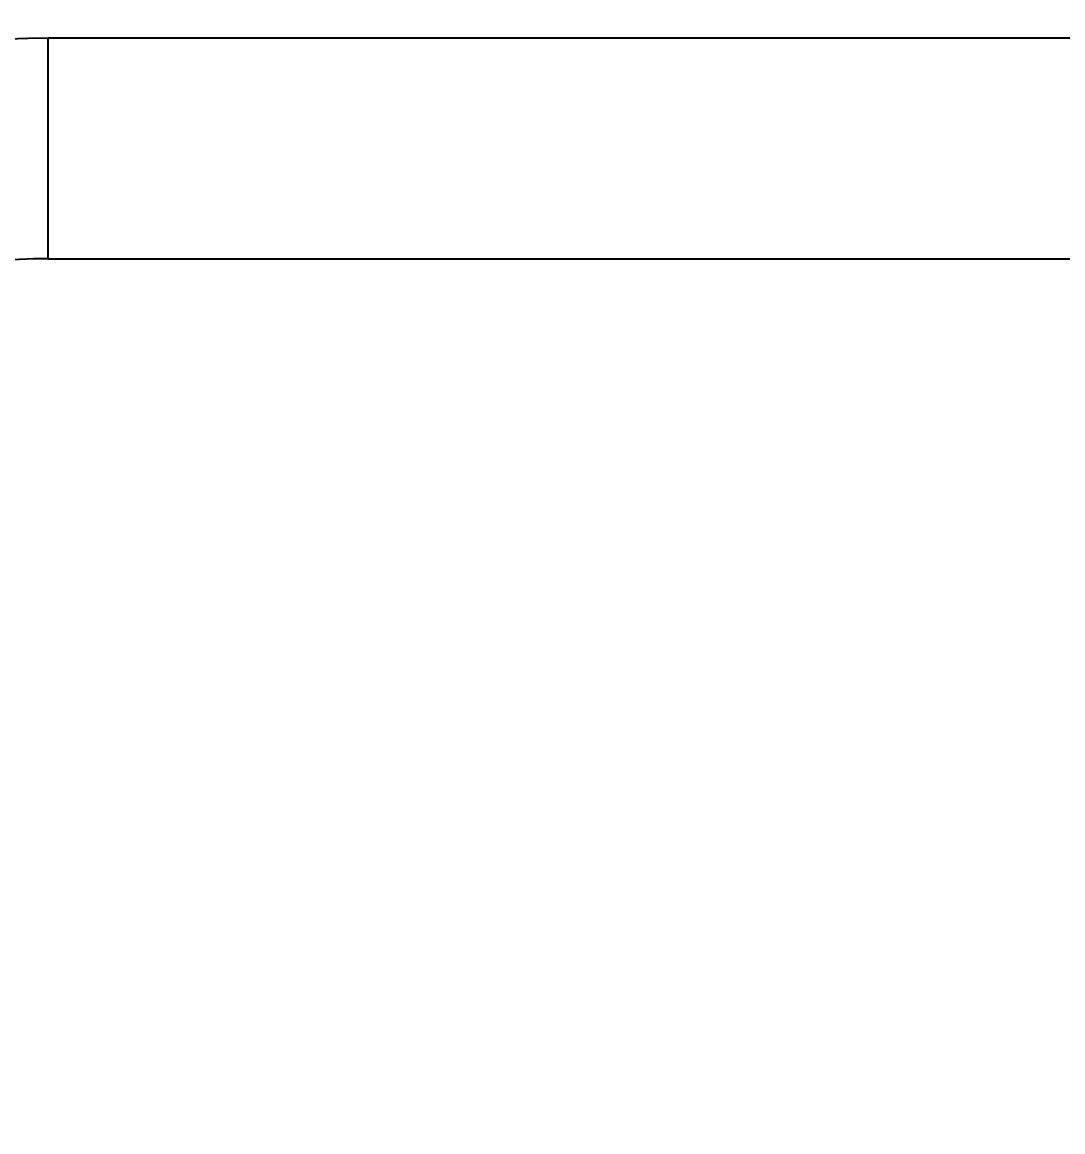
# Model space of a CAD drawing. Header units: millimetres. Extents: x 6110 to 6704, y -2661 to -1821.
# Drawn here: x 6499.19 to 6521.6, y -2050.92 to -2027.03 of the extents above; entities that cross this region are included whole.
import ezdxf

# ---------------------------------------------------------------- set-up
doc = ezdxf.new("R2010")
doc.units = ezdxf.units.MM
doc.header["$LTSCALE"] = 0.1
doc.linetypes.add('HIDDEN2', pattern=[4.7625, 3.175, -1.5875])
doc.layers.add('1', color=4, linetype='HIDDEN2', lineweight=13)
doc.layers.add('DIM', color=3, linetype='Continuous', lineweight=9)
doc.styles.get("Standard").update_dxf_attribs({"font": 'arial.ttf'})
doc.dimstyles.new('ISO-25', dxfattribs={"dimtxt": 2.5, "dimasz": 2.5, "dimexe": 1.25, "dimexo": 0.625, "dimtad": 1, "dimlfac": 5, "dimtxsty": 'Standard', "dimcen": 2.5, "dimadec": 0, "dimazin": 0, "dimtfac": 1, "dimtmove": 0, "dimatfit": 3, "dimfxl": 0, "dimarcsym": 0})

# ---------------------------------------------------------------- blocks, each defined once
blk = doc.blocks.new('*D91')
at = {"layer": 'Defpoints', "color": 0}
for p in [(6619.617, -2013.844), (6484.307, -2024.882), (6619.617, -2050.51)]:
    blk.add_point(p, dxfattribs=at)
at = {"layer": 'DIM', "color": 0, "lineweight": -2}
for p, q in [((6484.307, -2024.257), (6484.307, -2012.594)), ((6619.617, -2049.885), (6619.617, -2012.594)), ((6489.307, -2013.844), (6614.617, -2013.844))]:
    blk.add_line(p, q, dxfattribs=at)
at = {"layer": 'DIM', "color": 0}
for points in [[(6489.307, -2013.011), (6489.307, -2014.678), (6484.307, -2013.844)], [(6614.617, -2013.011), (6614.617, -2014.678), (6619.617, -2013.844)]]:
    blk.add_solid(points, dxfattribs=at)
at = {"layer": 'DIM', "color": 0, "insert": (6551.962, -2010.215), "char_height": 5, "attachment_point": 5}
blk.add_mtext('541,2', dxfattribs=at)
blk = doc.blocks.new('*D94')
at = {"layer": 'Defpoints', "color": 0}
for p in [(6619.617, -1993.26), (6619.617, -2013.844), (6456.182, -2064.09)]:
    blk.add_point(p, dxfattribs=at)
at = {"layer": 'DIM', "color": 0, "lineweight": -2}
for p, q in [((6456.182, -2063.465), (6456.182, -1992.01)), ((6619.617, -2013.219), (6619.617, -1992.01)), ((6461.182, -1993.26), (6614.617, -1993.26))]:
    blk.add_line(p, q, dxfattribs=at)
at = {"layer": 'DIM', "color": 0}
for points in [[(6461.182, -1992.427), (6461.182, -1994.093), (6456.182, -1993.26)], [(6614.617, -1992.427), (6614.617, -1994.093), (6619.617, -1993.26)]]:
    blk.add_solid(points, dxfattribs=at)
at = {"layer": 'DIM', "color": 0, "insert": (6537.9, -1989.63), "char_height": 5, "attachment_point": 5}
blk.add_mtext('653,7', dxfattribs=at)

msp = doc.modelspace()

# ---------------------------------------------------------------- hatches: boundary and pattern name
at = {"layer": 'DIM'}
h = msp.add_hatch(dxfattribs=at)
h.set_pattern_fill('ANSI31', color=2)
edge = h.paths.add_edge_path()
edge.add_line((6619.617, -2595.98), (6619.617, -1962.206))
edge.add_line((6634.617, -1966.11), (6619.617, -1966.11))
edge.add_line((6634.617, -2610.98), (6634.617, -1966.11))
edge.add_line((6634.617, -2610.98), (6184.457, -2610.98))
edge.add_line((6619.617, -2595.98), (6184.457, -2595.98))
edge.add_line((6184.457, -2610.98), (6184.457, -2595.98))

# ---------------------------------------------------------------- linework, layer by layer
at = {"layer": '1', "color": 7, "linetype": 'Continuous', "lineweight": -3}
for p, q in [((6594.098, -2027.377), (6499.746, -2027.377)), ((6499.746, -2027.377), (6499.746, -2032.127)), ((6499.746, -2032.127), (6594.098, -2032.127))]:
    msp.add_line(p, q, dxfattribs=at)
for radius in [17.375, 12.625]:
    msp.add_arc((6499.746, -2044.752), radius, 90, 176, dxfattribs=at)

# ---------------------------------------------------------------- dimensions: what is measured, and where the dimension line sits
at = {"layer": 'DIM'}
for base, p1, p2, picture, middle in [((6619.617, -1993.26), (6456.182, -2064.09), (6619.617, -2013.844), '*D94', (6537.9, -1989.63)), ((6619.617, -2013.844), (6484.307, -2024.882), (6619.617, -2050.51), '*D91', (6551.962, -2010.215))]:
    dim = msp.add_linear_dim(base=base, p1=p1, p2=p2, dimstyle='ISO-25', override={"dimtxt": 5, "dimasz": 5, "dimdec": 1, "dimlfac": 4, "dimadec": 1, "dimtdec": 1, "dimfxl": 1.25, "dimtfill": 1}, dxfattribs=at)
    dim.commit()
    dim.dimension.update_dxf_attribs({"geometry": picture, "text_midpoint": middle})

doc.saveas('drawing.dxf')
